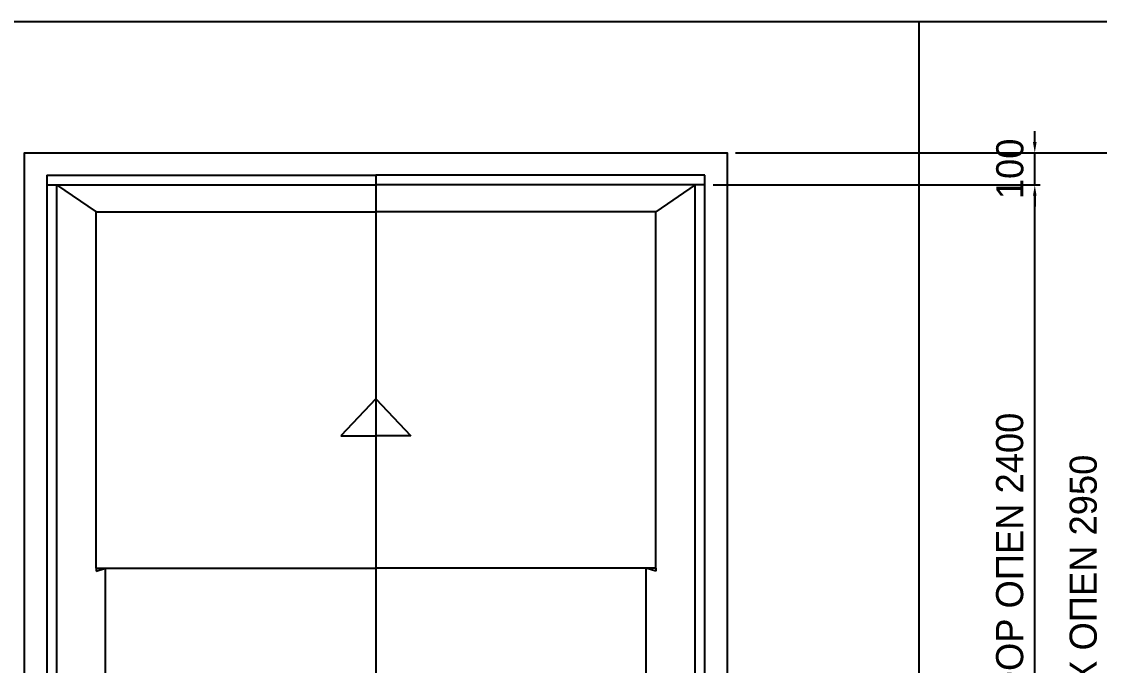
# Model space of a CAD drawing. Header units: millimetres. Extents: x 5544 to 245194, y -610088 to 30375.
# Drawn here: x 90865 to 97614, y -9327 to -5294 of the extents above; entities that cross this region are included whole.
import ezdxf
from ezdxf.lldxf.tags import DXFTag

# ---------------------------------------------------------------- set-up
doc = ezdxf.new("R2010")
doc.units = ezdxf.units.MM
for name, color, linetype in [('0-단면', 7, 'Continuous'), ('0HL', 6, 'Continuous'), ('0콘크리트', 2, 'Continuous'), ('1.중심선', 1, 'CENTER'), ('15', 15, 'Continuous')]:
    doc.layers.add(name, color=color, linetype=linetype)
doc.styles.get("Standard").update_dxf_attribs({"font": 'SYMBOL'})
tags = doc.linetypes.add('CENTER', pattern=[2, 1.25, -0.25, 0.25, -0.25]).pattern_tags.tags
tags[10:11] = [DXFTag(74, 4), DXFTag(75, 0), DXFTag(340, '0'), DXFTag(46, 1.0), DXFTag(50, 0.0), DXFTag(44, 0.0), DXFTag(45, 0.0)]
tags[8:9] = [DXFTag(74, 4), DXFTag(75, 0), DXFTag(340, '0'), DXFTag(46, 1.0), DXFTag(50, 0.0), DXFTag(44, 0.0), DXFTag(45, 0.0)]
tags[6:7] = [DXFTag(74, 4), DXFTag(75, 0), DXFTag(340, '0'), DXFTag(46, 1.0), DXFTag(50, 0.0), DXFTag(44, 0.0), DXFTag(45, 0.0)]
tags[4:5] = [DXFTag(74, 4), DXFTag(75, 0), DXFTag(340, '0'), DXFTag(46, 1.0), DXFTag(50, 0.0), DXFTag(44, 0.0), DXFTag(45, 0.0)]
tags = doc.linetypes.add('HIDDEN', pattern=[0.375, 0.25, -0.125]).pattern_tags.tags
tags[6:7] = [DXFTag(74, 4), DXFTag(75, 0), DXFTag(340, '0'), DXFTag(46, 1.0), DXFTag(50, 0.0), DXFTag(44, 0.0), DXFTag(45, 0.0)]
tags[4:5] = [DXFTag(74, 4), DXFTag(75, 0), DXFTag(340, '0'), DXFTag(46, 1.0), DXFTag(50, 0.0), DXFTag(44, 0.0), DXFTag(45, 0.0)]
tags = doc.linetypes.add('PHANTOM', pattern=[2.5, 1.25, -0.25, 0.25, -0.25, 0.25, -0.25]).pattern_tags.tags
tags[14:15] = [DXFTag(74, 4), DXFTag(75, 0), DXFTag(340, '0'), DXFTag(46, 1.0), DXFTag(50, 0.0), DXFTag(44, 0.0), DXFTag(45, 0.0)]
tags[12:13] = [DXFTag(74, 4), DXFTag(75, 0), DXFTag(340, '0'), DXFTag(46, 1.0), DXFTag(50, 0.0), DXFTag(44, 0.0), DXFTag(45, 0.0)]
tags[10:11] = [DXFTag(74, 4), DXFTag(75, 0), DXFTag(340, '0'), DXFTag(46, 1.0), DXFTag(50, 0.0), DXFTag(44, 0.0), DXFTag(45, 0.0)]
tags[8:9] = [DXFTag(74, 4), DXFTag(75, 0), DXFTag(340, '0'), DXFTag(46, 1.0), DXFTag(50, 0.0), DXFTag(44, 0.0), DXFTag(45, 0.0)]
tags[6:7] = [DXFTag(74, 4), DXFTag(75, 0), DXFTag(340, '0'), DXFTag(46, 1.0), DXFTag(50, 0.0), DXFTag(44, 0.0), DXFTag(45, 0.0)]
tags[4:5] = [DXFTag(74, 4), DXFTag(75, 0), DXFTag(340, '0'), DXFTag(46, 1.0), DXFTag(50, 0.0), DXFTag(44, 0.0), DXFTag(45, 0.0)]
doc.dimstyles.new('DIM-A-002-평면', dxfattribs={"dimscale": 170, "dimtxt": 1, "dimasz": 0.4, "dimexe": 0.2, "dimexo": 0.3, "dimgap": 0.4, "dimtad": 1, "dimdec": 0, "dimtxsty": 'Standard', "dimcen": 0, "dimclrd": 15, "dimclre": 15, "dimclrt": 3, "dimadec": 0, "dimazin": 0, "dimtfac": 1, "dimtix": 1, "dimtmove": 0, "dimatfit": 3, "dimfxl": 1, "dimarcsym": 0})

# ---------------------------------------------------------------- blocks, each defined once
blk = doc.blocks.new('SST')
at = {"lineweight": -3}
for p, q in [((-1100, 2179.6), (-1209.3, 2063.6)), ((-1100, 2179.6), (-990.7, 2063.6)), ((-1209.3, 2063.6), (-1100, 2063.6)), ((-990.7, 2063.6), (-1100, 2063.6))]:
    blk.add_line(p, q, dxfattribs=at)
at = {"layer": '0-단면', "lineweight": -3, "ltscale": 10}
for p, q in [((-2130, 2880), (-2130, 0)), ((-2130, 2880), (-1100, 2880)), ((-70, 2880), (-1100, 2880)), ((-70, 0), (-70, 2880)), ((-2130, 2850), (-1100, 2850)), ((-2100, 2850), (-2100, 0)), ((-70, 2850), (-1100, 2850)), ((-100, 0), (-100, 2850)), ((-1976, 2765), (-1100, 2765)), ((-1976, 1650), (-1976, 2765)), ((-224, 2765), (-1100, 2765)), ((-224, 1650), (-224, 2765)), ((-1976, 1650), (-1100, 1650)), ((-1946, 0), (-1946, 1650)), ((-224, 1650), (-1100, 1650)), ((-254, 0), (-254, 1650))]:
    blk.add_line(p, q, dxfattribs=at)
at = {"layer": '0-단면', "linetype": 'CENTER', "lineweight": -3, "ltscale": 10}
for p, q in [((-2100, 2850), (-1976, 2765)), ((-100, 2850), (-224, 2765)), ((-1976, 1650), (-1976, 1640)), ((-1976, 1640), (-1946, 1650)), ((-224, 1640), (-254, 1650)), ((-224, 1650), (-224, 1640))]:
    blk.add_line(p, q, dxfattribs=at)
at = {"layer": '1.중심선', "lineweight": 25}
blk.add_line((-1100, 2880), (-1100, 0), dxfattribs=at)
blk = doc.blocks.new('2000 표준 정면도')
at = {"layer": '0HL', "lineweight": 25, "xscale": -1}
blk.add_blockref('SST', (-1100, 0.1), dxfattribs=at)
blk = doc.blocks.new('*D2985')
at = {"layer": '15', "color": 15, "lineweight": -2, "ltscale": 600}
for p, q in [((95194.3, -6316.9), (97242.8, -6316.9)), ((97208.8, -11048.9), (97208.8, -6384.9)), ((94836.2, -11116.9), (97242.8, -11116.9))]:
    blk.add_line(p, q, dxfattribs=at)
at = {"layer": '15', "color": 15}
for points in [[(97220.1, -6384.9), (97197.5, -6384.9), (97208.8, -6316.9)], [(97197.5, -11048.9), (97220.1, -11048.9), (97208.8, -11116.9)]]:
    blk.add_solid(points, dxfattribs=at)
at = {"layer": 'Defpoints', "color": 0}
for p in [(95143.3, -6316.9), (97208.8, -6316.9), (94785.2, -11116.9)]:
    blk.add_point(p, dxfattribs=at)
at = {"layer": '15', "color": 3, "ltscale": 600, "insert": (97052.5, -8716.9), "char_height": 170, "attachment_point": 5, "rotation": 90}
blk.add_mtext('DOOR OPEN 2400', dxfattribs=at)
blk = doc.blocks.new('*D2986')
at = {"layer": '15', "color": 15, "lineweight": -2, "ltscale": 600}
for p, q in [((97208.8, -6048.9), (97208.8, -5980.9)), ((95334.3, -6116.9), (97242.8, -6116.9)), ((97208.8, -6316.9), (97208.8, -6116.9)), ((95194.3, -6316.9), (97242.8, -6316.9)), ((97208.8, -6384.9), (97208.8, -6452.9))]:
    blk.add_line(p, q, dxfattribs=at)
at = {"layer": '15', "color": 15}
for points in [[(97197.5, -6048.9), (97220.1, -6048.9), (97208.8, -6116.9)], [(97220.1, -6384.9), (97197.5, -6384.9), (97208.8, -6316.9)]]:
    blk.add_solid(points, dxfattribs=at)
at = {"layer": 'Defpoints', "color": 0}
for p in [(95283.3, -6116.9), (97208.8, -6116.9), (95143.3, -6316.9)]:
    blk.add_point(p, dxfattribs=at)
at = {"layer": '15', "color": 3, "ltscale": 600, "insert": (97053.4, -6216.9), "char_height": 170, "attachment_point": 5, "rotation": 90}
blk.add_mtext('100', dxfattribs=at)
blk = doc.blocks.new('*D2987')
at = {"layer": '15', "color": 15, "lineweight": -2, "ltscale": 600}
for p, q in [((95334.3, -6116.9), (97708.6, -6116.9)), ((97674.6, -6184.9), (97674.6, -11948.9)), ((102205.6, -12016.9), (97640.6, -12016.9))]:
    blk.add_line(p, q, dxfattribs=at)
at = {"layer": '15', "color": 15}
for points in [[(97685.9, -6184.9), (97663.3, -6184.9), (97674.6, -6116.9)], [(97663.3, -11948.9), (97685.9, -11948.9), (97674.6, -12016.9)]]:
    blk.add_solid(points, dxfattribs=at)
at = {"layer": 'Defpoints', "color": 0}
for p in [(95283.3, -6116.9), (97674.6, -12016.9), (102256.6, -12016.9)]:
    blk.add_point(p, dxfattribs=at)
at = {"layer": '15', "color": 3, "ltscale": 600, "insert": (97513.2, -9066.9), "char_height": 170, "attachment_point": 5, "rotation": 90}
blk.add_mtext("CON'C OPEN 2950", dxfattribs=at)

msp = doc.modelspace()

# ---------------------------------------------------------------- linework, layer by layer
at = {"layer": '0HL', "linetype": 'PHANTOM', "ltscale": 600}
msp.add_line((89138, -5294.3), (102256.6, -5294.3), dxfattribs=at)
at = {"layer": '0콘크리트', "linetype": 'HIDDEN', "ltscale": 600}
msp.add_line((96483.3, -5294.3), (96483.3, -12016.9), dxfattribs=at)
at = {"layer": '0콘크리트', "ltscale": 600}
msp.add_lwpolyline([(90883.3, -12016.9), (90883.3, -6116.9), (95283.3, -6116.9), (95283.3, -12016.9)], dxfattribs=at)

# ---------------------------------------------------------------- block references
at = {"layer": '0콘크리트', "xscale": -2, "yscale": 2, "zscale": 2}
msp.add_blockref('2000 표준 정면도', (93083.3, -12017.1), dxfattribs=at)

# ---------------------------------------------------------------- dimensions: what is measured, and where the dimension line sits
at = {"layer": '15', "ltscale": 600}
dim = msp.add_linear_dim(base=(97208.8, -6116.9), p1=(95143.3, -6316.9), p2=(95283.3, -6116.9), angle=90, dimstyle='DIM-A-002-평면', override={"dimlfac": 0.5, "dimtmove": 1}, dxfattribs=at)
dim.commit()
dim.dimension.update_dxf_attribs({"geometry": '*D2986', "text_midpoint": (97053.4, -6216.9)})
for base, p1, p2, text, override, picture, middle in [((97674.6, -12016.9), (95283.3, -6116.9), (102256.6, -12016.9), "CON'C OPEN <>", {"dimlfac": 0.5}, '*D2987', (97513.2, -9066.9)), ((97208.8, -6316.9), (94785.2, -11116.9), (95143.3, -6316.9), 'DOOR OPEN <>', {"dimlfac": 0.5, "dimtmove": 1}, '*D2985', (97052.5, -8716.9))]:
    dim = msp.add_linear_dim(base=base, p1=p1, p2=p2, angle=90, text=text, dimstyle='DIM-A-002-평면', override=override, dxfattribs=at)
    dim.commit()
    dim.dimension.update_dxf_attribs({"geometry": picture, "text_midpoint": middle})

doc.saveas('drawing.dxf')
